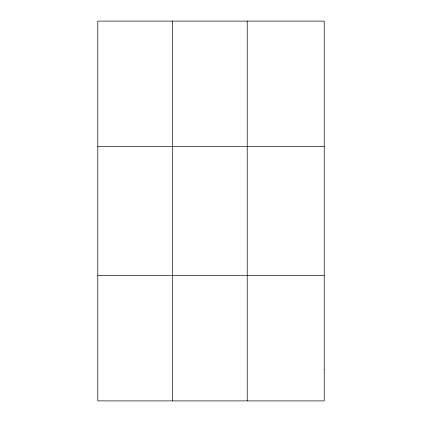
<?xml version="1.0" encoding="UTF-8"?>
<svg xmlns="http://www.w3.org/2000/svg" width="422" height="422" viewBox="0 0 422 422"><rect width="100%" height="100%" fill="white"/><g stroke="black" fill="none" stroke-linecap="round" stroke-linejoin="round"><path stroke-width="0.63" d="M172.508 400.9L172.508 21.1M247.229 400.9L247.229 21.1M97.783 146.434L324.217 146.434M97.783 275.566L324.217 275.566M324.217 369.566L324.217 400.9L97.783 400.9L97.783 21.1L324.217 21.1L324.217 369.566"/></g></svg>
